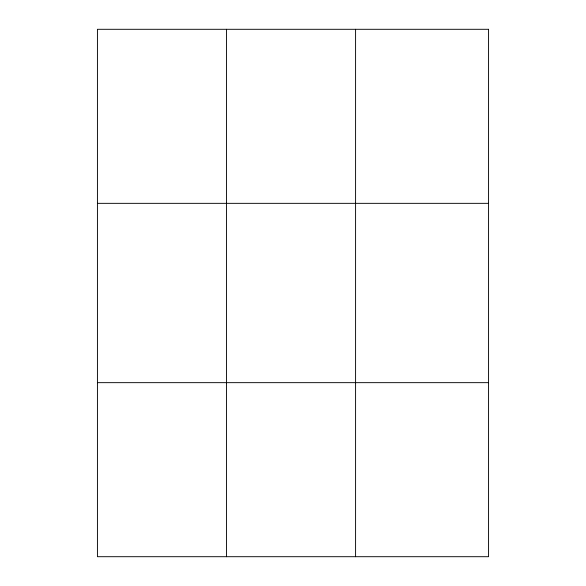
<?xml version="1.0" encoding="UTF-8"?>
<svg xmlns="http://www.w3.org/2000/svg" width="586" height="586" viewBox="0 0 586 586"><rect width="100%" height="100%" fill="white"/><g stroke="black" fill="none" stroke-linecap="round" stroke-linejoin="round"><path stroke-width="0.88" d="M226.504 556.7L226.504 29.3M355.585 556.7L355.585 29.3M97.43 203.342L488.57 203.342M97.43 382.658L488.57 382.658M488.57 29.3L488.57 556.7L97.43 556.7L97.43 29.3L488.57 29.3"/></g></svg>
